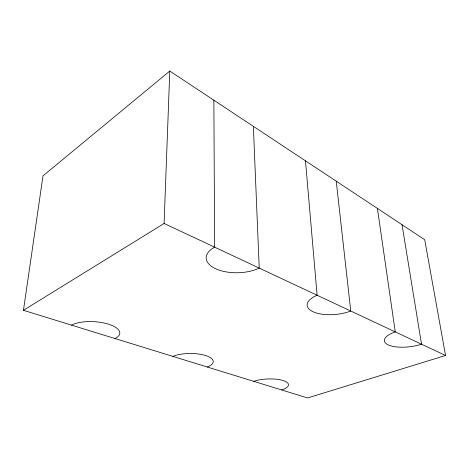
<?xml version="1.0" encoding="UTF-8"?>
<svg xmlns="http://www.w3.org/2000/svg" width="469" height="469" viewBox="0 0 469 469"><rect width="100%" height="100%" fill="white"/><g stroke="black" fill="none" stroke-linecap="round" stroke-linejoin="round"><path stroke-width="0.7" d="M23.45 310.308L164.091 223.467L169.796 71.048L424.703 239.712L445.55 355.484L307.582 397.952L23.45 310.308L43.007 175.857L169.796 71.048M164.091 223.467L445.55 355.484M402.033 224.71L421.537 344.217A24.64 8.899 -6.9 0 1 388.185 344.885A24.64 8.899 -6.9 0 1 395.244 331.888L377.41 208.418M336.232 181.175L350.759 311.023A27.425 11.578 -5.2 0 1 312.923 311.674A27.425 11.578 -5.2 0 1 317.103 295.236L305.477 160.826M253.366 126.343L259.222 268.086A31.376 15.442 -1.3 0 1 215.494 268.678A31.376 15.442 -1.3 0 1 214.62 247.169L213.864 100.208M71.528 325.14A26.252 10.001 3.4 0 1 108.251 324.102A26.252 10.001 3.4 0 1 114.981 338.542M172.85 356.393A22.864 8.102 -0.1 0 1 205.416 355.461A22.864 8.102 -0.1 0 1 207.286 367.016M253.735 381.344A20.513 6.607 -2.4 0 1 282.983 380.494A20.513 6.607 -2.4 0 1 281.705 389.968"/></g></svg>
